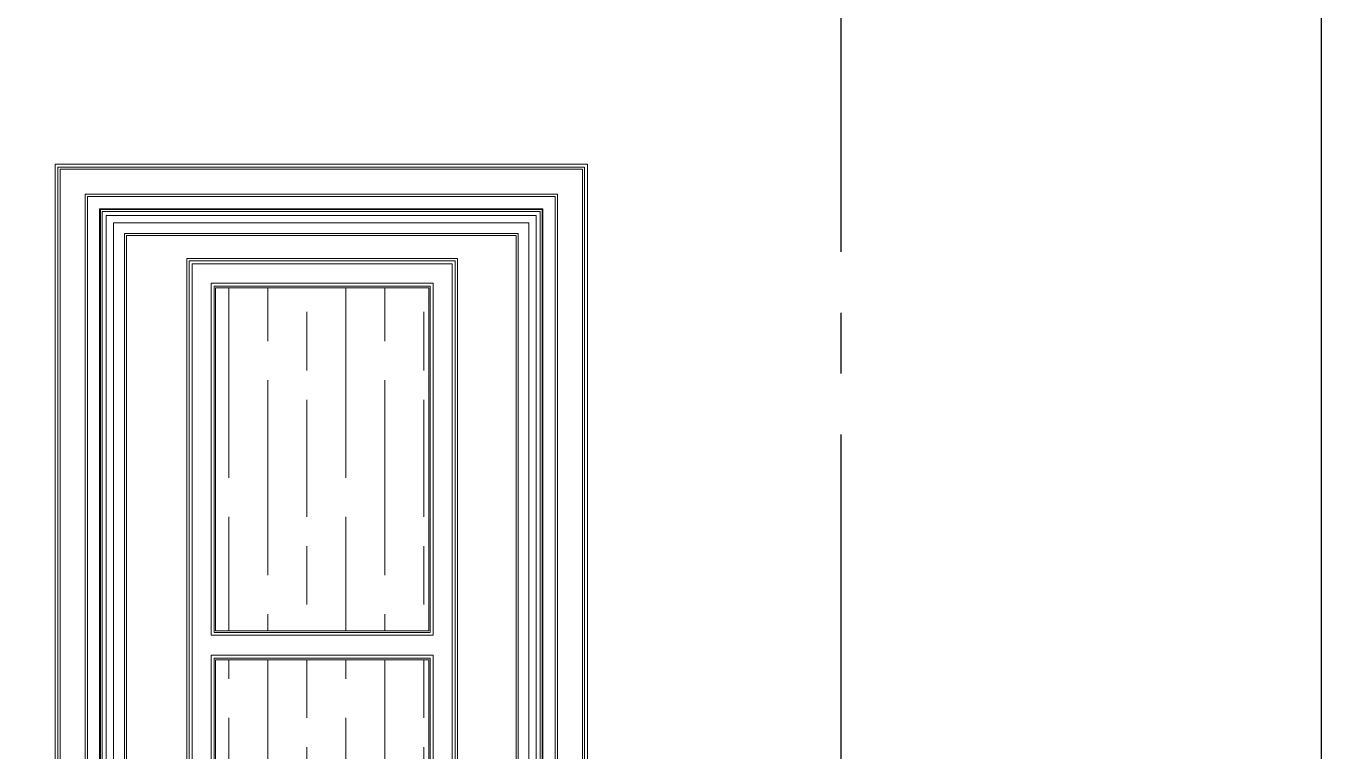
# Model space of a CAD drawing. Header units: inches. Extents: x -12478 to 399182, y -23212 to 525552.
# Drawn here: x 15957 to 18612, y 1490 to 2978 of the extents above; entities that cross this region are included whole.
import ezdxf

# ---------------------------------------------------------------- set-up
doc = ezdxf.new("R2010")
doc.units = ezdxf.units.IN
doc.header["$LTSCALE"] = 1000
doc.header["$MEASUREMENT"] = 0
doc.linetypes.add('HIDDEN2', pattern=[0.1875, 0.125, -0.0625])
doc.linetypes.add('XREF-V2-GF_COLS$0$XREF-V-COLS-GF$0$CENTER2', pattern=[1.125, 0.75, -0.125, 0.125, -0.125])
for name, color, linetype in [('8', 8, 'Continuous'), ('Layer7', 8, 'Continuous'), ('WOOD', 23, 'Continuous')]:
    doc.layers.add(name, color=color, linetype=linetype)

# ---------------------------------------------------------------- blocks, each defined once
blk = doc.blocks.new('A$C296266e4')
at = {"layer": '8', "lineweight": 0}
h = blk.add_hatch(dxfattribs=at)
h.set_pattern_fill('GOST_WOOD', color=256, scale=40)
h.set_pattern_definition([(90, (386452.5, 120610.53), (-240, -1e-14), [400, -80]), (90, (386372.5, 120530.53), (-240, -1e-14), [240, -60, 120, -60]), (90, (386292.5, 120410.53), (-240, -1e-14), [400, -80])])
h.paths.add_polyline_path([(339, 2438), (831, 2438), (831, 1734), (339, 1734)])
h = blk.add_hatch(dxfattribs=at)
h.set_pattern_fill('GOST_WOOD', color=256, scale=40)
h.set_pattern_definition([(90, (386452.5, 119717.87), (-240, -1e-14), [400, -80]), (90, (386372.5, 119637.87), (-240, -1e-14), [240, -60, 120, -60]), (90, (386292.5, 119517.87), (-240, -1e-14), [400, -80])])
h.paths.add_polyline_path([(831, 971), (339, 971), (339, 1675), (831, 1675)])
at = {"layer": 'Layer7', "linetype": 'HIDDEN2', "lineweight": 0, "ltscale": 30, "elevation": 0}
blk.add_lwpolyline([(101.3, 0), (101.3, 2600), (1010, 2600), (1010, 0)], dxfattribs=at)
at = {"layer": 'WOOD', "lineweight": 0, "elevation": 0}
for points in [[(10, 200), (10, 2691.3), (941.3, 2691.3)], [(16, 200), (16, 2685.3), (941.3, 2685.3)], [(1101.3, 200), (1101.3, 2691.3), (941.3, 2691.3)], [(1095.3, 200), (1095.3, 2685.3), (941.3, 2685.3)], [(20.4, 200), (20.4, 2680.9), (941.3, 2680.9)], [(1090.9, 200), (1090.9, 2680.9), (941.3, 2680.9)], [(71.5, 200), (71.5, 2629.8), (941.3, 2629.8)], [(1039.8, 200), (1039.8, 2629.8), (941.3, 2629.8)], [(76.5, 200), (76.5, 2624.9), (941.3, 2624.9)], [(1034.9, 200), (1034.9, 2624.9), (941.3, 2624.9)], [(103, 200), (103, 2598.3), (941.3, 2598.3)], [(107, 200), (107, 2594.3), (941.3, 2594.3)], [(115, 200), (115, 2586.3), (941.3, 2586.3)], [(1008.3, 200), (1008.3, 2598.3), (941.3, 2598.3)], [(1004.3, 200), (1004.3, 2594.3), (941.3, 2594.3)], [(996.3, 200), (996.3, 2586.3), (941.3, 2586.3)], [(130, 200), (130, 2571.3), (941.3, 2571.3)], [(152.3, 0), (152.3, 2549), (941.3, 2549)], [(981.3, 200), (981.3, 2571.3), (941.3, 2571.3)], [(959, 0), (959, 2549), (941.3, 2549)], [(156.3, 0), (156.3, 2545), (941.3, 2545)], [(955, 0), (955, 2545), (941.3, 2545)], [(955, 2545), (955, 0)]]:
    blk.add_lwpolyline(points, dxfattribs=at)
for points in [[(280, 198), (835, 198), (835, 2498), (280, 2498)], [(285, 203), (830, 203), (830, 2493), (285, 2493)], [(291, 209), (824, 209), (824, 2487), (291, 2487)], [(785, 1725), (785, 2447), (330, 2447), (330, 1725)], [(779, 1731), (779, 2441), (336, 2441), (336, 1731)], [(776, 1734), (776, 2438), (339, 2438), (339, 1734)], [(785, 962), (785, 1684), (330, 1684), (330, 962)], [(779, 968), (779, 1678), (336, 1678), (336, 968)], [(776, 971), (776, 1675), (339, 1675), (339, 971)]]:
    blk.add_lwpolyline(points, close=True, dxfattribs=at)

msp = doc.modelspace()

# ---------------------------------------------------------------- linework, layer by layer
at = {"layer": '8', "color": 1}
msp.add_lwpolyline([(-19.2, 14341.6), (18611.5, 14341.6), (18611.5, 2.5), (-19.2, 2.5)], close=True, dxfattribs=at)
at = {"layer": 'Defpoints', "linetype": 'XREF-V2-GF_COLS$0$XREF-V-COLS-GF$0$CENTER2'}
msp.add_line((17627.7, 264.3, 0), (17627.6, 10722, 0), dxfattribs=at)

# ---------------------------------------------------------------- block references
at = {"color": 8}
msp.add_blockref('A$C296266e4', (16006.6, 2.5, 0), dxfattribs=at)

doc.saveas('drawing.dxf')
